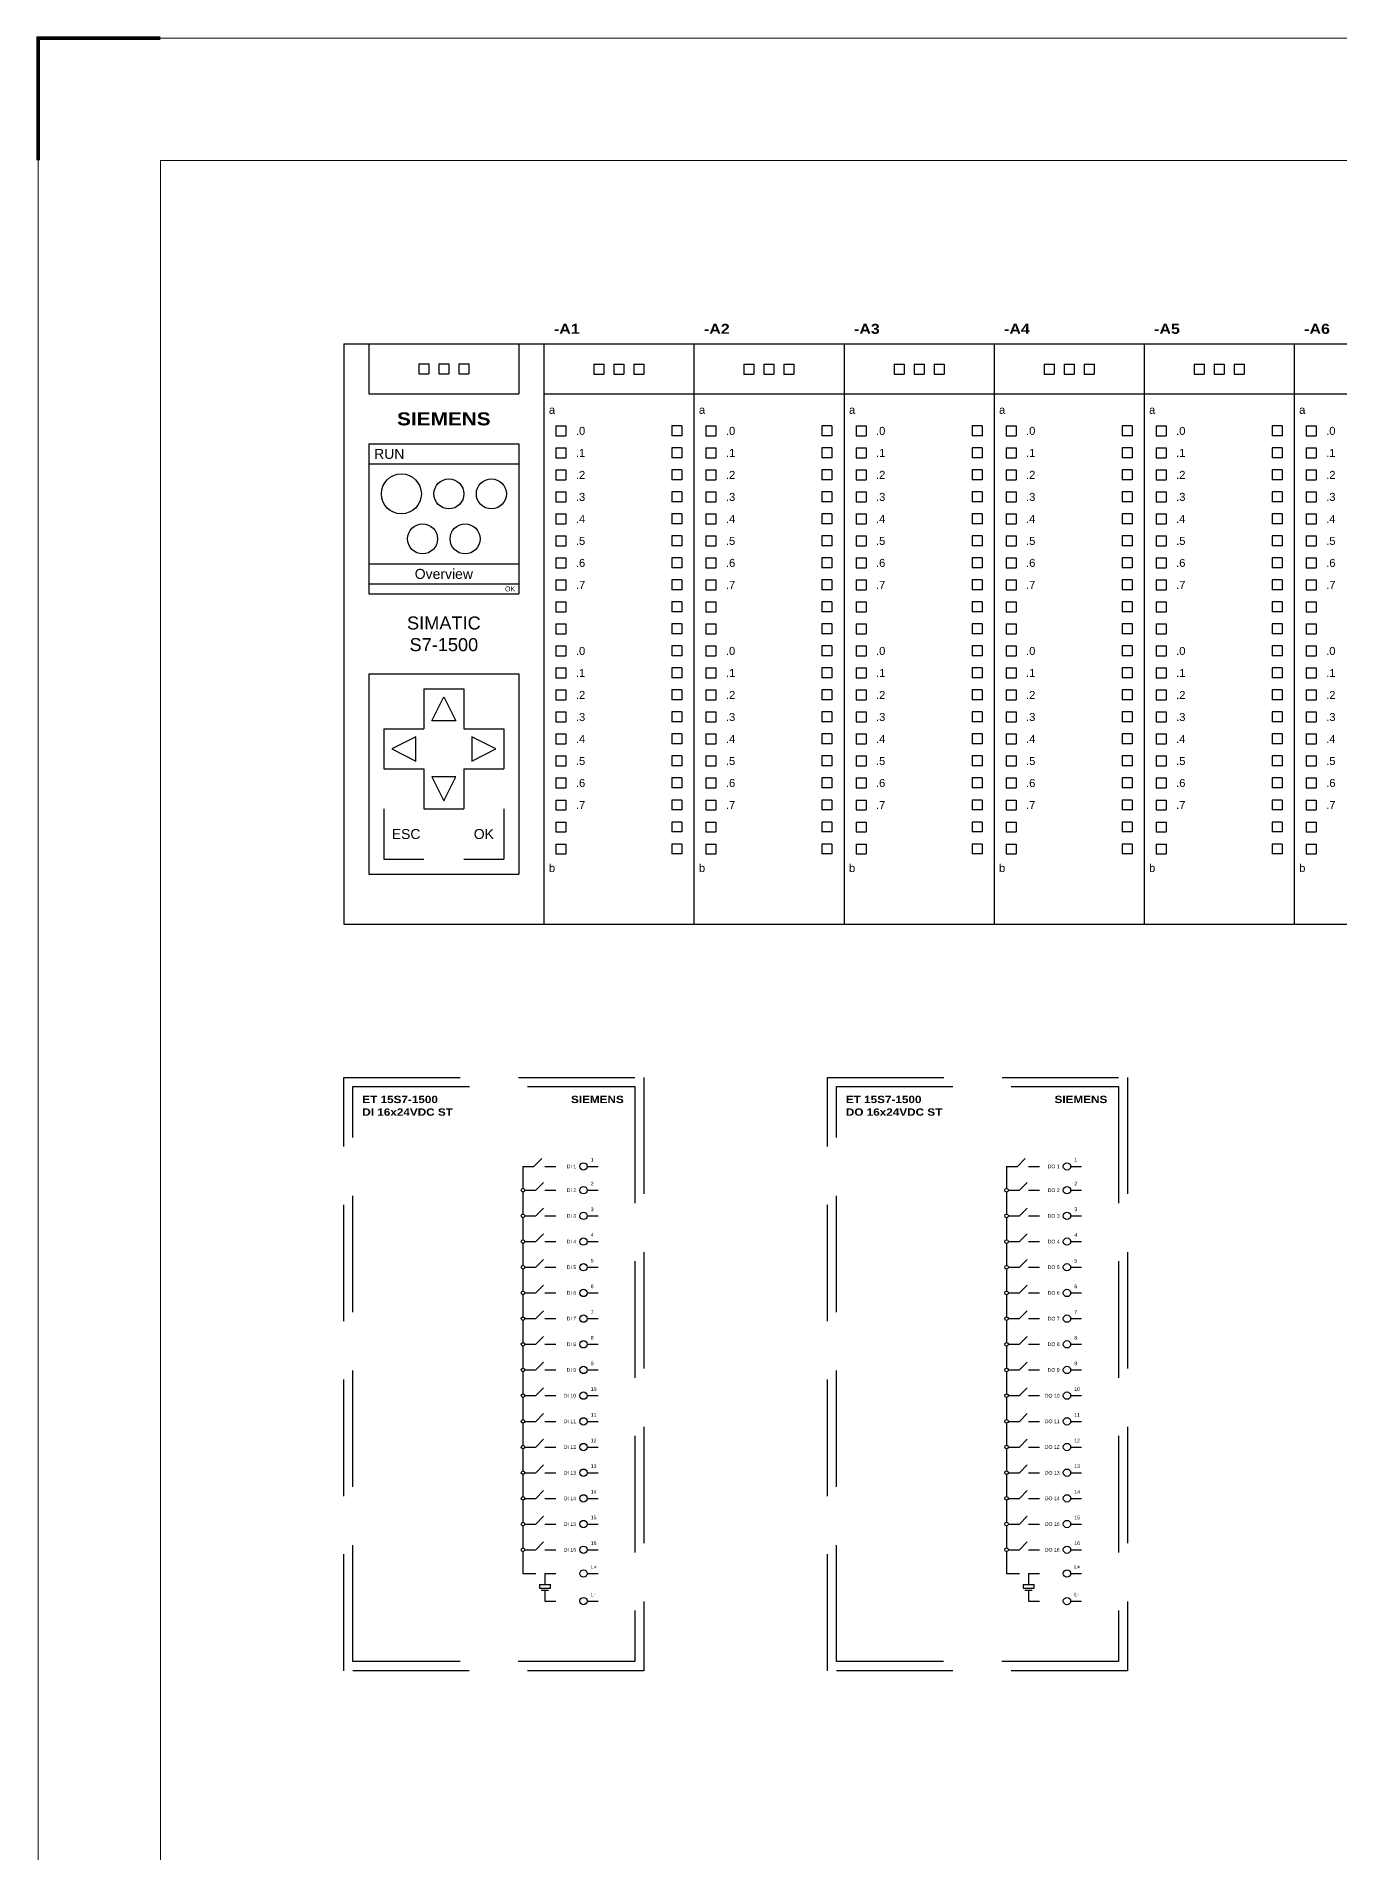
# Model space of a CAD drawing. Header units: centimetres. Extents: x 61 to 574780, y 25 to 618721.
# Drawn here: x 61 to 35593, y 49543 to 99061 of the extents above; entities that cross this region are included whole.
import ezdxf
from ezdxf.enums import TextEntityAlignment as Align

# ---------------------------------------------------------------- set-up
doc = ezdxf.new("R2010")
doc.units = ezdxf.units.CM
doc.header["$LTSCALE"] = 25.4
doc.linetypes.add('HIDDEN', pattern=[0.375, 0.25, -0.125])
for name, color, linetype in [('Etiket-Line-L', 7, 'Continuous'), ('EtIket-Line-S', 2, 'Continuous'), ('Etiket-Text-List1', 3, 'Continuous')]:
    doc.layers.add(name, color=color, linetype=linetype)
doc.styles.add('Bold', font='Arial Black.ttf', dxfattribs={"height": 25.4})
doc.styles.get("Standard").update_dxf_attribs({"font": 'Arial.ttf', "height": 25.4})

# ---------------------------------------------------------------- blocks, each defined once
blk = doc.blocks.new('x5 Out Line')
at = {"const_width": 0.3}
blk.add_lwpolyline([(9.65, 286.71), (0, 286.71), (0, 277.06)], dxfattribs=at)
at = {"lineweight": 15}
blk.add_lwpolyline([(395.8, 9.65), (395.8, 277.06), (9.65, 277.06), (9.65, 9.65)], close=True, dxfattribs=at)
at = {"layer": 'EtIket-Line-S', "lineweight": 9, "ltscale": 0.5}
blk.add_lwpolyline([(0, 0), (405.45, 0), (405.45, 286.71), (0, 286.71)], close=True, dxfattribs=at)

msp = doc.modelspace()

# ---------------------------------------------------------------- linework, layer by layer
at = {"ltscale": 500}
for p, q in [((8443, 90678), (8443, 74860)), ((8443, 90678), (13898, 90678)), ((9125, 90678), (9125, 89314)), ((13216, 90678), (13216, 89314)), ((13898, 90678), (13898, 74860)), ((13898, 90678), (17989, 90678)), ((17989, 90678), (17989, 74860)), ((17989, 90678), (22080, 90678)), ((22080, 90678), (22080, 74860)), ((22080, 90678), (26171, 90678)), ((26171, 90678), (26171, 74860)), ((26171, 90678), (30261, 90678)), ((30261, 90678), (30261, 74860)), ((30261, 90678), (34352, 90678)), ((34352, 90678), (34352, 74860)), ((34352, 90678), (38443, 90678)), ((10489, 90132), (10489, 89860)), ((10489, 90132), (10762, 90132)), ((10762, 90132), (10762, 89860)), ((11034, 90132), (11034, 89860)), ((11034, 90132), (11307, 90132)), ((11307, 90132), (11307, 89860)), ((11580, 90132), (11580, 89860)), ((11580, 90132), (11852, 90132)), ((11852, 90132), (11852, 89860)), ((16352, 90123), (16352, 89850)), ((16352, 90123), (16625, 90123)), ((16625, 90123), (16625, 89850)), ((20443, 90123), (20443, 89850)), ((20443, 90123), (20716, 90123)), ((20716, 90123), (20716, 89850)), ((24534, 90123), (24534, 89850)), ((24534, 90123), (24807, 90123)), ((24807, 90123), (24807, 89850)), ((28625, 90123), (28625, 89850)), ((28625, 90123), (28898, 90123)), ((28898, 90123), (28898, 89850)), ((32716, 90123), (32716, 89850)), ((32716, 90123), (32989, 90123)), ((32989, 90123), (32989, 89850)), ((10489, 89860), (10762, 89860)), ((11034, 89860), (11307, 89860)), ((11580, 89860), (11852, 89860)), ((16352, 89850), (16625, 89850)), ((20443, 89850), (20716, 89850)), ((24534, 89850), (24807, 89850)), ((28625, 89850), (28898, 89850)), ((32716, 89850), (32989, 89850)), ((9125, 89314), (13216, 89314)), ((13898, 89314), (17989, 89314)), ((17989, 89314), (22080, 89314)), ((22080, 89314), (26171, 89314)), ((26171, 89314), (30261, 89314)), ((30261, 89314), (34352, 89314)), ((34352, 89314), (38443, 89314)), ((17389, 88441), (17389, 88169)), ((17661, 88441), (17389, 88441)), ((17661, 88169), (17389, 88169)), ((17661, 88441), (17661, 88169)), ((21480, 88441), (21480, 88169)), ((21752, 88441), (21480, 88441)), ((21752, 88169), (21480, 88169)), ((21752, 88441), (21752, 88169)), ((25571, 88441), (25571, 88169)), ((25843, 88441), (25571, 88441)), ((25843, 88169), (25571, 88169)), ((25843, 88441), (25843, 88169)), ((29661, 88441), (29661, 88169)), ((29934, 88441), (29661, 88441)), ((29934, 88169), (29661, 88169)), ((29934, 88441), (29934, 88169)), ((33752, 88441), (33752, 88169)), ((34025, 88441), (33752, 88441)), ((34025, 88169), (33752, 88169)), ((34025, 88441), (34025, 88169)), ((9125, 87950), (13216, 87950)), ((9125, 87950), (9125, 83860)), ((13216, 87950), (13216, 83860)), ((17389, 87841), (17389, 87569)), ((17661, 87841), (17389, 87841)), ((17661, 87841), (17661, 87569)), ((21480, 87841), (21480, 87569)), ((21752, 87841), (21480, 87841)), ((21752, 87841), (21752, 87569)), ((25571, 87841), (25571, 87569)), ((25843, 87841), (25571, 87841)), ((25843, 87841), (25843, 87569)), ((29661, 87841), (29661, 87569)), ((29934, 87841), (29661, 87841)), ((29934, 87841), (29934, 87569)), ((33752, 87841), (33752, 87569)), ((34025, 87841), (33752, 87841)), ((34025, 87841), (34025, 87569)), ((9125, 87405), (13216, 87405)), ((17661, 87569), (17389, 87569)), ((17389, 87241), (17389, 86969)), ((17661, 87241), (17389, 87241)), ((17661, 87241), (17661, 86969)), ((21752, 87569), (21480, 87569)), ((21480, 87241), (21480, 86969)), ((21752, 87241), (21480, 87241)), ((21752, 87241), (21752, 86969)), ((25843, 87569), (25571, 87569)), ((25571, 87241), (25571, 86969)), ((25843, 87241), (25571, 87241)), ((25843, 87241), (25843, 86969)), ((29934, 87569), (29661, 87569)), ((29661, 87241), (29661, 86969)), ((29934, 87241), (29661, 87241)), ((29934, 87241), (29934, 86969)), ((34025, 87569), (33752, 87569)), ((33752, 87241), (33752, 86969)), ((34025, 87241), (33752, 87241)), ((34025, 87241), (34025, 86969)), ((17661, 86969), (17389, 86969)), ((21752, 86969), (21480, 86969)), ((25843, 86969), (25571, 86969)), ((29934, 86969), (29661, 86969)), ((34025, 86969), (33752, 86969)), ((17389, 86641), (17389, 86369)), ((17661, 86641), (17389, 86641)), ((17661, 86369), (17389, 86369)), ((17661, 86641), (17661, 86369)), ((21480, 86641), (21480, 86369)), ((21752, 86641), (21480, 86641)), ((21752, 86369), (21480, 86369)), ((21752, 86641), (21752, 86369)), ((25571, 86641), (25571, 86369)), ((25843, 86641), (25571, 86641)), ((25843, 86369), (25571, 86369)), ((25843, 86641), (25843, 86369)), ((29661, 86641), (29661, 86369)), ((29934, 86641), (29661, 86641)), ((29934, 86369), (29661, 86369)), ((29934, 86641), (29934, 86369)), ((33752, 86641), (33752, 86369)), ((34025, 86641), (33752, 86641)), ((34025, 86369), (33752, 86369)), ((34025, 86641), (34025, 86369)), ((17389, 86041), (17389, 85769)), ((17661, 86041), (17389, 86041)), ((17661, 85769), (17389, 85769)), ((17661, 86041), (17661, 85769)), ((21480, 86041), (21480, 85769)), ((21752, 86041), (21480, 86041)), ((21752, 85769), (21480, 85769)), ((21752, 86041), (21752, 85769)), ((25571, 86041), (25571, 85769)), ((25843, 86041), (25571, 86041)), ((25843, 85769), (25571, 85769)), ((25843, 86041), (25843, 85769)), ((29661, 86041), (29661, 85769)), ((29934, 86041), (29661, 86041)), ((29934, 85769), (29661, 85769)), ((29934, 86041), (29934, 85769)), ((33752, 86041), (33752, 85769)), ((34025, 86041), (33752, 86041)), ((34025, 85769), (33752, 85769)), ((34025, 86041), (34025, 85769)), ((17389, 85441), (17389, 85169)), ((17661, 85441), (17389, 85441)), ((17661, 85441), (17661, 85169)), ((21480, 85441), (21480, 85169)), ((21752, 85441), (21480, 85441)), ((21752, 85441), (21752, 85169)), ((25571, 85441), (25571, 85169)), ((25843, 85441), (25571, 85441)), ((25843, 85441), (25843, 85169)), ((29661, 85441), (29661, 85169)), ((29934, 85441), (29661, 85441)), ((29934, 85441), (29934, 85169)), ((33752, 85441), (33752, 85169)), ((34025, 85441), (33752, 85441)), ((34025, 85441), (34025, 85169)), ((9125, 84678), (13216, 84678)), ((17661, 85169), (17389, 85169)), ((17389, 84841), (17389, 84569)), ((17661, 84841), (17389, 84841)), ((17661, 84841), (17661, 84569)), ((21752, 85169), (21480, 85169)), ((21480, 84841), (21480, 84569)), ((21752, 84841), (21480, 84841)), ((21752, 84841), (21752, 84569)), ((25843, 85169), (25571, 85169)), ((25571, 84841), (25571, 84569)), ((25843, 84841), (25571, 84841)), ((25843, 84841), (25843, 84569)), ((29934, 85169), (29661, 85169)), ((29661, 84841), (29661, 84569)), ((29934, 84841), (29661, 84841)), ((29934, 84841), (29934, 84569)), ((34025, 85169), (33752, 85169)), ((33752, 84841), (33752, 84569)), ((34025, 84841), (33752, 84841)), ((34025, 84841), (34025, 84569)), ((17661, 84569), (17389, 84569)), ((17389, 84241), (17389, 83969)), ((17661, 84241), (17389, 84241)), ((17661, 84241), (17661, 83969)), ((21752, 84569), (21480, 84569)), ((21480, 84241), (21480, 83969)), ((21752, 84241), (21480, 84241)), ((21752, 84241), (21752, 83969)), ((25843, 84569), (25571, 84569)), ((25571, 84241), (25571, 83969)), ((25843, 84241), (25571, 84241)), ((25843, 84241), (25843, 83969)), ((29934, 84569), (29661, 84569)), ((29661, 84241), (29661, 83969)), ((29934, 84241), (29661, 84241)), ((29934, 84241), (29934, 83969)), ((34025, 84569), (33752, 84569)), ((33752, 84241), (33752, 83969)), ((34025, 84241), (33752, 84241)), ((34025, 84241), (34025, 83969)), ((9125, 84132), (13216, 84132)), ((9125, 83860), (13216, 83860)), ((17661, 83969), (17389, 83969)), ((21752, 83969), (21480, 83969)), ((25843, 83969), (25571, 83969)), ((29934, 83969), (29661, 83969)), ((34025, 83969), (33752, 83969)), ((14225, 83641), (14225, 83369)), ((14225, 83641), (14498, 83641)), ((14225, 83369), (14498, 83369)), ((14498, 83641), (14498, 83369)), ((17389, 83641), (17389, 83369)), ((17661, 83641), (17389, 83641)), ((17661, 83369), (17389, 83369)), ((17661, 83641), (17661, 83369)), ((18316, 83641), (18316, 83369)), ((18316, 83641), (18589, 83641)), ((18316, 83369), (18589, 83369)), ((18589, 83641), (18589, 83369)), ((21480, 83641), (21480, 83369)), ((21752, 83641), (21480, 83641)), ((21752, 83369), (21480, 83369)), ((21752, 83641), (21752, 83369)), ((22407, 83641), (22407, 83369)), ((22407, 83641), (22680, 83641)), ((22407, 83369), (22680, 83369)), ((22680, 83641), (22680, 83369)), ((25571, 83641), (25571, 83369)), ((25843, 83641), (25571, 83641)), ((25843, 83369), (25571, 83369)), ((25843, 83641), (25843, 83369)), ((26498, 83641), (26498, 83369)), ((26498, 83641), (26771, 83641)), ((26498, 83369), (26771, 83369)), ((26771, 83641), (26771, 83369)), ((29661, 83641), (29661, 83369)), ((29934, 83641), (29661, 83641)), ((29934, 83369), (29661, 83369)), ((29934, 83641), (29934, 83369)), ((30589, 83641), (30589, 83369)), ((30589, 83641), (30861, 83641)), ((30589, 83369), (30861, 83369)), ((30861, 83641), (30861, 83369)), ((33752, 83641), (33752, 83369)), ((34025, 83641), (33752, 83641)), ((34025, 83369), (33752, 83369)), ((34025, 83641), (34025, 83369)), ((34680, 83641), (34680, 83369)), ((34680, 83641), (34952, 83641)), ((34680, 83369), (34952, 83369)), ((34952, 83641), (34952, 83369)), ((14225, 83041), (14225, 82769)), ((14225, 83041), (14498, 83041)), ((14225, 82769), (14498, 82769)), ((14498, 83041), (14498, 82769)), ((17389, 83041), (17389, 82769)), ((17661, 83041), (17389, 83041)), ((17661, 82769), (17389, 82769)), ((17661, 83041), (17661, 82769)), ((18316, 83041), (18316, 82769)), ((18316, 83041), (18589, 83041)), ((18316, 82769), (18589, 82769)), ((18589, 83041), (18589, 82769)), ((21480, 83041), (21480, 82769)), ((21752, 83041), (21480, 83041)), ((21752, 82769), (21480, 82769)), ((21752, 83041), (21752, 82769)), ((22407, 83041), (22407, 82769)), ((22407, 83041), (22680, 83041)), ((22407, 82769), (22680, 82769)), ((22680, 83041), (22680, 82769)), ((25571, 83041), (25571, 82769)), ((25843, 83041), (25571, 83041)), ((25843, 82769), (25571, 82769)), ((25843, 83041), (25843, 82769)), ((26498, 83041), (26498, 82769)), ((26498, 83041), (26771, 83041)), ((26498, 82769), (26771, 82769)), ((26771, 83041), (26771, 82769)), ((29661, 83041), (29661, 82769)), ((29934, 83041), (29661, 83041)), ((29934, 82769), (29661, 82769)), ((29934, 83041), (29934, 82769)), ((30589, 83041), (30589, 82769)), ((30589, 83041), (30861, 83041)), ((30589, 82769), (30861, 82769)), ((30861, 83041), (30861, 82769)), ((33752, 83041), (33752, 82769)), ((34025, 83041), (33752, 83041)), ((34025, 82769), (33752, 82769)), ((34025, 83041), (34025, 82769)), ((34680, 83041), (34680, 82769)), ((34680, 83041), (34952, 83041)), ((34680, 82769), (34952, 82769)), ((34952, 83041), (34952, 82769)), ((17389, 82441), (17389, 82169)), ((17661, 82441), (17389, 82441)), ((17661, 82441), (17661, 82169)), ((21480, 82441), (21480, 82169)), ((21752, 82441), (21480, 82441)), ((21752, 82441), (21752, 82169)), ((25571, 82441), (25571, 82169)), ((25843, 82441), (25571, 82441)), ((25843, 82441), (25843, 82169)), ((29661, 82441), (29661, 82169)), ((29934, 82441), (29661, 82441)), ((29934, 82441), (29934, 82169)), ((33752, 82441), (33752, 82169)), ((34025, 82441), (33752, 82441)), ((34025, 82441), (34025, 82169)), ((17661, 82169), (17389, 82169)), ((17389, 81841), (17389, 81569)), ((17661, 81841), (17389, 81841)), ((17661, 81841), (17661, 81569)), ((21752, 82169), (21480, 82169)), ((21480, 81841), (21480, 81569)), ((21752, 81841), (21480, 81841)), ((21752, 81841), (21752, 81569)), ((25843, 82169), (25571, 82169)), ((25571, 81841), (25571, 81569)), ((25843, 81841), (25571, 81841)), ((25843, 81841), (25843, 81569)), ((29934, 82169), (29661, 82169)), ((29661, 81841), (29661, 81569)), ((29934, 81841), (29661, 81841)), ((29934, 81841), (29934, 81569)), ((34025, 82169), (33752, 82169)), ((33752, 81841), (33752, 81569)), ((34025, 81841), (33752, 81841)), ((34025, 81841), (34025, 81569)), ((9125, 81678), (13216, 81678)), ((9125, 81678), (9125, 76223)), ((10625, 81269), (11716, 81269)), ((10625, 81269), (10625, 80178)), ((11716, 81269), (11716, 80178)), ((13216, 81678), (13216, 76223)), ((17661, 81569), (17389, 81569)), ((17389, 81241), (17389, 80969)), ((17661, 81241), (17389, 81241)), ((17661, 81241), (17661, 80969)), ((21752, 81569), (21480, 81569)), ((21480, 81241), (21480, 80969)), ((21752, 81241), (21480, 81241)), ((21752, 81241), (21752, 80969)), ((25843, 81569), (25571, 81569)), ((25571, 81241), (25571, 80969)), ((25843, 81241), (25571, 81241)), ((25843, 81241), (25843, 80969)), ((29934, 81569), (29661, 81569)), ((29661, 81241), (29661, 80969)), ((29934, 81241), (29661, 81241)), ((29934, 81241), (29934, 80969)), ((34025, 81569), (33752, 81569)), ((33752, 81241), (33752, 80969)), ((34025, 81241), (33752, 81241)), ((34025, 81241), (34025, 80969)), ((10843, 80395), (11171, 81051)), ((11171, 81051), (11499, 80395)), ((17661, 80969), (17389, 80969)), ((21752, 80969), (21480, 80969)), ((25843, 80969), (25571, 80969)), ((29934, 80969), (29661, 80969)), ((34025, 80969), (33752, 80969)), ((11499, 80395), (10843, 80395)), ((17389, 80641), (17389, 80369)), ((17661, 80641), (17389, 80641)), ((17661, 80369), (17389, 80369)), ((17661, 80641), (17661, 80369)), ((21480, 80641), (21480, 80369)), ((21752, 80641), (21480, 80641)), ((21752, 80369), (21480, 80369)), ((21752, 80641), (21752, 80369)), ((25571, 80641), (25571, 80369)), ((25843, 80641), (25571, 80641)), ((25843, 80369), (25571, 80369)), ((25843, 80641), (25843, 80369)), ((29661, 80641), (29661, 80369)), ((29934, 80641), (29661, 80641)), ((29934, 80369), (29661, 80369)), ((29934, 80641), (29934, 80369)), ((33752, 80641), (33752, 80369)), ((34025, 80641), (33752, 80641)), ((34025, 80369), (33752, 80369)), ((34025, 80641), (34025, 80369)), ((9534, 80178), (9534, 79087)), ((9534, 80178), (10625, 80178)), ((10408, 79960), (9752, 79632)), ((10408, 79304), (10408, 79960)), ((11716, 80178), (12807, 80178)), ((12589, 79632), (11934, 79960)), ((11934, 79960), (11934, 79304)), ((12807, 80178), (12807, 79087)), ((17389, 80041), (17389, 79769)), ((17661, 80041), (17389, 80041)), ((17661, 79769), (17389, 79769)), ((17661, 80041), (17661, 79769)), ((21480, 80041), (21480, 79769)), ((21752, 80041), (21480, 80041)), ((21752, 79769), (21480, 79769)), ((21752, 80041), (21752, 79769)), ((25571, 80041), (25571, 79769)), ((25843, 80041), (25571, 80041)), ((25843, 79769), (25571, 79769)), ((25843, 80041), (25843, 79769)), ((29661, 80041), (29661, 79769)), ((29934, 80041), (29661, 80041)), ((29934, 79769), (29661, 79769)), ((29934, 80041), (29934, 79769)), ((33752, 80041), (33752, 79769)), ((34025, 80041), (33752, 80041)), ((34025, 79769), (33752, 79769)), ((34025, 80041), (34025, 79769)), ((9752, 79632), (10408, 79304)), ((11934, 79304), (12589, 79632)), ((17389, 79441), (17389, 79169)), ((17661, 79441), (17389, 79441)), ((17661, 79441), (17661, 79169)), ((21480, 79441), (21480, 79169)), ((21752, 79441), (21480, 79441)), ((21752, 79441), (21752, 79169)), ((25571, 79441), (25571, 79169)), ((25843, 79441), (25571, 79441)), ((25843, 79441), (25843, 79169)), ((29661, 79441), (29661, 79169)), ((29934, 79441), (29661, 79441)), ((29934, 79441), (29934, 79169)), ((33752, 79441), (33752, 79169)), ((34025, 79441), (33752, 79441)), ((34025, 79441), (34025, 79169)), ((9534, 79087), (10625, 79087)), ((10625, 79087), (10625, 77996)), ((10843, 78869), (11171, 78214)), ((11499, 78869), (10843, 78869)), ((11171, 78214), (11499, 78869)), ((11716, 79087), (12807, 79087)), ((11716, 79087), (11716, 77996)), ((17661, 79169), (17389, 79169)), ((17389, 78841), (17389, 78569)), ((17661, 78841), (17389, 78841)), ((17661, 78841), (17661, 78569)), ((21752, 79169), (21480, 79169)), ((21480, 78841), (21480, 78569)), ((21752, 78841), (21480, 78841)), ((21752, 78841), (21752, 78569)), ((25843, 79169), (25571, 79169)), ((25571, 78841), (25571, 78569)), ((25843, 78841), (25571, 78841)), ((25843, 78841), (25843, 78569)), ((29934, 79169), (29661, 79169)), ((29661, 78841), (29661, 78569)), ((29934, 78841), (29661, 78841)), ((29934, 78841), (29934, 78569)), ((34025, 79169), (33752, 79169)), ((33752, 78841), (33752, 78569)), ((34025, 78841), (33752, 78841)), ((34025, 78841), (34025, 78569)), ((17661, 78569), (17389, 78569)), ((17389, 78241), (17389, 77969)), ((17661, 78241), (17389, 78241)), ((17661, 78241), (17661, 77969)), ((21752, 78569), (21480, 78569)), ((21480, 78241), (21480, 77969)), ((21752, 78241), (21480, 78241)), ((21752, 78241), (21752, 77969)), ((25843, 78569), (25571, 78569)), ((25571, 78241), (25571, 77969)), ((25843, 78241), (25571, 78241)), ((25843, 78241), (25843, 77969)), ((29934, 78569), (29661, 78569)), ((29661, 78241), (29661, 77969)), ((29934, 78241), (29661, 78241)), ((29934, 78241), (29934, 77969)), ((34025, 78569), (33752, 78569)), ((33752, 78241), (33752, 77969)), ((34025, 78241), (33752, 78241)), ((34025, 78241), (34025, 77969)), ((9534, 77996), (9534, 76632)), ((10625, 77996), (11716, 77996)), ((17661, 77969), (17389, 77969)), ((21752, 77969), (21480, 77969)), ((25843, 77969), (25571, 77969)), ((29934, 77969), (29661, 77969)), ((34025, 77969), (33752, 77969)), ((10080, 77314), (10080, 77314)), ((10080, 77314), (10080, 77314)), ((14225, 77641), (14225, 77369)), ((14225, 77641), (14498, 77641)), ((14225, 77369), (14498, 77369)), ((14498, 77641), (14498, 77369)), ((17389, 77641), (17389, 77369)), ((17661, 77641), (17389, 77641)), ((17661, 77369), (17389, 77369)), ((17661, 77641), (17661, 77369)), ((18316, 77641), (18316, 77369)), ((18316, 77641), (18589, 77641)), ((18316, 77369), (18589, 77369)), ((18589, 77641), (18589, 77369)), ((21480, 77641), (21480, 77369)), ((21752, 77641), (21480, 77641)), ((21752, 77369), (21480, 77369)), ((21752, 77641), (21752, 77369)), ((22407, 77641), (22407, 77369)), ((22407, 77641), (22680, 77641)), ((22407, 77369), (22680, 77369)), ((22680, 77641), (22680, 77369)), ((25571, 77641), (25571, 77369)), ((25843, 77641), (25571, 77641)), ((25843, 77369), (25571, 77369)), ((25843, 77641), (25843, 77369)), ((26498, 77641), (26498, 77369)), ((26498, 77641), (26771, 77641)), ((26498, 77369), (26771, 77369)), ((26771, 77641), (26771, 77369)), ((29661, 77641), (29661, 77369)), ((29934, 77641), (29661, 77641)), ((29934, 77369), (29661, 77369)), ((29934, 77641), (29934, 77369)), ((30589, 77641), (30589, 77369)), ((30589, 77641), (30861, 77641)), ((30589, 77369), (30861, 77369)), ((30861, 77641), (30861, 77369)), ((33752, 77641), (33752, 77369)), ((34025, 77641), (33752, 77641)), ((34025, 77369), (33752, 77369)), ((34025, 77641), (34025, 77369)), ((34680, 77641), (34680, 77369)), ((34680, 77641), (34952, 77641)), ((34680, 77369), (34952, 77369)), ((34952, 77641), (34952, 77369)), ((14225, 77041), (14225, 76769)), ((14225, 77041), (14498, 77041)), ((14225, 76769), (14498, 76769)), ((14498, 77041), (14498, 76769)), ((17389, 77041), (17389, 76769)), ((17661, 77041), (17389, 77041)), ((17661, 76769), (17389, 76769)), ((17661, 77041), (17661, 76769)), ((18316, 77041), (18316, 76769)), ((18316, 77041), (18589, 77041)), ((18316, 76769), (18589, 76769)), ((18589, 77041), (18589, 76769)), ((21480, 77041), (21480, 76769)), ((21752, 77041), (21480, 77041)), ((21752, 76769), (21480, 76769)), ((21752, 77041), (21752, 76769)), ((22407, 77041), (22407, 76769)), ((22407, 77041), (22680, 77041)), ((22407, 76769), (22680, 76769)), ((22680, 77041), (22680, 76769)), ((25571, 77041), (25571, 76769)), ((25843, 77041), (25571, 77041)), ((25843, 76769), (25571, 76769)), ((25843, 77041), (25843, 76769)), ((26498, 77041), (26498, 76769)), ((26498, 77041), (26771, 77041)), ((26498, 76769), (26771, 76769)), ((26771, 77041), (26771, 76769)), ((29661, 77041), (29661, 76769)), ((29934, 77041), (29661, 77041)), ((29934, 76769), (29661, 76769)), ((29934, 77041), (29934, 76769)), ((30589, 77041), (30589, 76769)), ((30589, 77041), (30861, 77041)), ((30589, 76769), (30861, 76769)), ((30861, 77041), (30861, 76769)), ((33752, 77041), (33752, 76769)), ((34025, 77041), (33752, 77041)), ((34025, 76769), (33752, 76769)), ((34025, 77041), (34025, 76769)), ((34680, 77041), (34680, 76769)), ((34680, 77041), (34952, 77041)), ((34680, 76769), (34952, 76769)), ((34952, 77041), (34952, 76769)), ((9534, 76632), (10625, 76632)), ((9125, 76223), (13216, 76223)), ((8443, 74860), (13898, 74860)), ((13898, 74860), (17989, 74860)), ((17989, 74860), (22080, 74860)), ((22080, 74860), (26171, 74860)), ((26171, 74860), (30261, 74860)), ((30261, 74860), (34352, 74860)), ((34352, 74860), (38443, 74860)), ((13628, 68252), (13840, 68464)), ((26810, 68252), (27022, 68464)), ((13328, 68252), (13628, 68252)), ((13328, 68252), (13328, 67652)), ((13928, 68252), (14228, 68252)), ((26510, 68252), (26810, 68252)), ((26510, 68252), (26510, 67652)), ((27110, 68252), (27410, 68252)), ((13328, 67552), (13328, 66952)), ((13378, 67602), (13678, 67602)), ((13678, 67602), (13890, 67814)), ((13928, 67602), (14228, 67602)), ((26510, 67552), (26510, 66952)), ((26560, 67602), (26860, 67602)), ((26860, 67602), (27072, 67814)), ((27110, 67602), (27410, 67602)), ((13328, 66852), (13328, 66252)), ((13378, 66902), (13678, 66902)), ((13678, 66902), (13890, 67114)), ((13928, 66902), (14228, 66902)), ((26510, 66852), (26510, 66252)), ((26560, 66902), (26860, 66902)), ((26860, 66902), (27072, 67114)), ((27110, 66902), (27410, 66902)), ((13678, 66202), (13890, 66414)), ((26860, 66202), (27072, 66414)), ((13328, 66152), (13328, 65552)), ((13378, 66202), (13678, 66202)), ((13928, 66202), (14228, 66202)), ((26510, 66152), (26510, 65552)), ((26560, 66202), (26860, 66202)), ((27110, 66202), (27410, 66202)), ((13328, 65452), (13328, 64852)), ((13378, 65502), (13678, 65502)), ((13678, 65502), (13890, 65714)), ((13928, 65502), (14228, 65502)), ((26510, 65452), (26510, 64852)), ((26560, 65502), (26860, 65502)), ((26860, 65502), (27072, 65714)), ((27110, 65502), (27410, 65502)), ((13678, 64802), (13890, 65014)), ((26860, 64802), (27072, 65014)), ((13328, 64752), (13328, 64152)), ((13378, 64802), (13678, 64802)), ((13928, 64802), (14228, 64802)), ((26510, 64752), (26510, 64152)), ((26560, 64802), (26860, 64802)), ((27110, 64802), (27410, 64802)), ((13328, 64052), (13328, 63452)), ((13378, 64102), (13678, 64102)), ((13678, 64102), (13890, 64314)), ((13928, 64102), (14228, 64102)), ((26510, 64052), (26510, 63452)), ((26560, 64102), (26860, 64102)), ((26860, 64102), (27072, 64314)), ((27110, 64102), (27410, 64102)), ((13378, 63402), (13678, 63402)), ((13678, 63402), (13890, 63614)), ((13928, 63402), (14228, 63402)), ((26560, 63402), (26860, 63402)), ((26860, 63402), (27072, 63614)), ((27110, 63402), (27410, 63402)), ((13328, 63352), (13328, 62752)), ((13678, 62702), (13890, 62914)), ((26510, 63352), (26510, 62752)), ((26860, 62702), (27072, 62914)), ((13328, 62652), (13328, 62052)), ((13378, 62702), (13678, 62702)), ((13928, 62702), (14228, 62702)), ((26510, 62652), (26510, 62052)), ((26560, 62702), (26860, 62702)), ((27110, 62702), (27410, 62702)), ((13328, 61952), (13328, 61352)), ((13378, 62002), (13678, 62002)), ((13678, 62002), (13890, 62214)), ((13928, 62002), (14228, 62002)), ((26510, 61952), (26510, 61352)), ((26560, 62002), (26860, 62002)), ((26860, 62002), (27072, 62214)), ((27110, 62002), (27410, 62002)), ((13678, 61302), (13890, 61514)), ((26860, 61302), (27072, 61514)), ((13328, 61252), (13328, 60652)), ((13378, 61302), (13678, 61302)), ((13928, 61302), (14228, 61302)), ((26510, 61252), (26510, 60652)), ((26560, 61302), (26860, 61302)), ((27110, 61302), (27410, 61302)), ((13328, 60552), (13328, 59952)), ((13378, 60602), (13678, 60602)), ((13678, 60602), (13890, 60814)), ((13928, 60602), (14228, 60602)), ((26510, 60552), (26510, 59952)), ((26560, 60602), (26860, 60602)), ((26860, 60602), (27072, 60814)), ((27110, 60602), (27410, 60602)), ((13678, 59902), (13890, 60114)), ((26860, 59902), (27072, 60114)), ((13328, 59852), (13328, 59252)), ((13378, 59902), (13678, 59902)), ((13928, 59902), (14228, 59902)), ((26510, 59852), (26510, 59252)), ((26560, 59902), (26860, 59902)), ((27110, 59902), (27410, 59902)), ((13328, 59152), (13328, 58552)), ((13378, 59202), (13678, 59202)), ((13678, 59202), (13890, 59414)), ((13928, 59202), (14228, 59202)), ((26510, 59152), (26510, 58552)), ((26560, 59202), (26860, 59202)), ((26860, 59202), (27072, 59414)), ((27110, 59202), (27410, 59202)), ((13328, 58452), (13328, 57852)), ((13378, 58502), (13678, 58502)), ((13678, 58502), (13890, 58714)), ((13928, 58502), (14228, 58502)), ((26510, 58452), (26510, 57852)), ((26560, 58502), (26860, 58502)), ((26860, 58502), (27072, 58714)), ((27110, 58502), (27410, 58502)), ((13678, 57802), (13890, 58014)), ((26860, 57802), (27072, 58014)), ((13328, 57752), (13328, 57152)), ((13378, 57802), (13678, 57802)), ((13928, 57802), (14228, 57802)), ((26510, 57752), (26510, 57152)), ((26560, 57802), (26860, 57802)), ((27110, 57802), (27410, 57802)), ((13328, 57152), (13678, 57152)), ((13928, 57152), (14228, 57152)), ((13928, 57152), (13928, 56852)), ((26510, 57152), (26860, 57152)), ((27110, 57152), (27410, 57152)), ((27110, 57152), (27110, 56852)), ((13778, 56852), (14078, 56852)), ((13778, 56852), (13778, 56752)), ((13778, 56752), (14078, 56752)), ((13828, 56702), (14028, 56702)), ((13928, 56702), (13928, 56402)), ((14078, 56752), (14078, 56852)), ((26960, 56852), (27260, 56852)), ((26960, 56852), (26960, 56752)), ((26960, 56752), (27260, 56752)), ((27010, 56702), (27210, 56702)), ((27110, 56702), (27110, 56402)), ((27260, 56752), (27260, 56852)), ((13928, 56402), (14228, 56402)), ((27110, 56402), (27410, 56402))]:
    msp.add_line(p, q, dxfattribs=at)
at = {"color": 3, "ltscale": 500}
for p, q in [((15262, 90123), (15262, 89850)), ((15262, 90123), (15534, 90123)), ((15534, 90123), (15534, 89850)), ((19352, 90123), (19352, 89850)), ((19352, 90123), (19625, 90123)), ((19625, 90123), (19625, 89850)), ((23443, 90123), (23443, 89850)), ((23443, 90123), (23716, 90123)), ((23716, 90123), (23716, 89850)), ((27534, 90123), (27534, 89850)), ((27534, 90123), (27807, 90123)), ((27807, 90123), (27807, 89850)), ((31625, 90123), (31625, 89850)), ((31625, 90123), (31898, 90123)), ((31898, 90123), (31898, 89850)), ((15262, 89850), (15534, 89850)), ((19352, 89850), (19625, 89850)), ((23443, 89850), (23716, 89850)), ((27534, 89850), (27807, 89850)), ((31625, 89850), (31898, 89850)), ((14225, 88441), (14225, 88169)), ((14225, 88441), (14498, 88441)), ((14225, 88169), (14498, 88169)), ((14498, 88441), (14498, 88169)), ((18316, 88441), (18316, 88169)), ((18316, 88441), (18589, 88441)), ((18316, 88169), (18589, 88169)), ((18589, 88441), (18589, 88169)), ((22407, 88441), (22407, 88169)), ((22407, 88441), (22680, 88441)), ((22407, 88169), (22680, 88169)), ((22680, 88441), (22680, 88169)), ((26498, 88441), (26498, 88169)), ((26498, 88441), (26771, 88441)), ((26498, 88169), (26771, 88169)), ((26771, 88441), (26771, 88169)), ((30589, 88441), (30589, 88169)), ((30589, 88441), (30861, 88441)), ((30589, 88169), (30861, 88169)), ((30861, 88441), (30861, 88169)), ((34680, 88441), (34680, 88169)), ((34680, 88441), (34952, 88441)), ((34680, 88169), (34952, 88169)), ((34952, 88441), (34952, 88169)), ((14225, 87841), (14225, 87569)), ((14225, 87841), (14498, 87841)), ((14498, 87841), (14498, 87569)), ((18316, 87841), (18316, 87569)), ((18316, 87841), (18589, 87841)), ((18589, 87841), (18589, 87569)), ((22407, 87841), (22407, 87569)), ((22407, 87841), (22680, 87841)), ((22680, 87841), (22680, 87569)), ((26498, 87841), (26498, 87569)), ((26498, 87841), (26771, 87841)), ((26771, 87841), (26771, 87569)), ((30589, 87841), (30589, 87569)), ((30589, 87841), (30861, 87841)), ((30861, 87841), (30861, 87569)), ((34680, 87841), (34680, 87569)), ((34680, 87841), (34952, 87841)), ((34952, 87841), (34952, 87569)), ((14225, 87569), (14498, 87569)), ((14225, 87241), (14225, 86969)), ((14225, 87241), (14498, 87241)), ((14498, 87241), (14498, 86969)), ((18316, 87569), (18589, 87569)), ((18316, 87241), (18316, 86969)), ((18316, 87241), (18589, 87241)), ((18589, 87241), (18589, 86969)), ((22407, 87569), (22680, 87569)), ((22407, 87241), (22407, 86969)), ((22407, 87241), (22680, 87241)), ((22680, 87241), (22680, 86969)), ((26498, 87569), (26771, 87569)), ((26498, 87241), (26498, 86969)), ((26498, 87241), (26771, 87241)), ((26771, 87241), (26771, 86969)), ((30589, 87569), (30861, 87569)), ((30589, 87241), (30589, 86969)), ((30589, 87241), (30861, 87241)), ((30861, 87241), (30861, 86969)), ((34680, 87569), (34952, 87569)), ((34680, 87241), (34680, 86969)), ((34680, 87241), (34952, 87241)), ((34952, 87241), (34952, 86969)), ((14225, 86969), (14498, 86969)), ((18316, 86969), (18589, 86969)), ((22407, 86969), (22680, 86969)), ((26498, 86969), (26771, 86969)), ((30589, 86969), (30861, 86969)), ((34680, 86969), (34952, 86969)), ((14225, 86641), (14225, 86369)), ((14225, 86641), (14498, 86641)), ((14225, 86369), (14498, 86369)), ((14498, 86641), (14498, 86369)), ((18316, 86641), (18316, 86369)), ((18316, 86641), (18589, 86641)), ((18316, 86369), (18589, 86369)), ((18589, 86641), (18589, 86369)), ((22407, 86641), (22407, 86369)), ((22407, 86641), (22680, 86641)), ((22407, 86369), (22680, 86369)), ((22680, 86641), (22680, 86369)), ((26498, 86641), (26498, 86369)), ((26498, 86641), (26771, 86641)), ((26498, 86369), (26771, 86369)), ((26771, 86641), (26771, 86369)), ((30589, 86641), (30589, 86369)), ((30589, 86641), (30861, 86641)), ((30589, 86369), (30861, 86369)), ((30861, 86641), (30861, 86369)), ((34680, 86641), (34680, 86369)), ((34680, 86641), (34952, 86641)), ((34680, 86369), (34952, 86369)), ((34952, 86641), (34952, 86369)), ((14225, 86041), (14225, 85769)), ((14225, 86041), (14498, 86041)), ((14225, 85769), (14498, 85769)), ((14498, 86041), (14498, 85769)), ((18316, 86041), (18316, 85769)), ((18316, 86041), (18589, 86041)), ((18316, 85769), (18589, 85769)), ((18589, 86041), (18589, 85769)), ((22407, 86041), (22407, 85769)), ((22407, 86041), (22680, 86041)), ((22407, 85769), (22680, 85769)), ((22680, 86041), (22680, 85769)), ((26498, 86041), (26498, 85769)), ((26498, 86041), (26771, 86041)), ((26498, 85769), (26771, 85769)), ((26771, 86041), (26771, 85769)), ((30589, 86041), (30589, 85769)), ((30589, 86041), (30861, 86041)), ((30589, 85769), (30861, 85769)), ((30861, 86041), (30861, 85769)), ((34680, 86041), (34680, 85769)), ((34680, 86041), (34952, 86041)), ((34680, 85769), (34952, 85769)), ((34952, 86041), (34952, 85769)), ((14225, 85441), (14225, 85169)), ((14225, 85441), (14498, 85441)), ((14498, 85441), (14498, 85169)), ((18316, 85441), (18316, 85169)), ((18316, 85441), (18589, 85441)), ((18589, 85441), (18589, 85169)), ((22407, 85441), (22407, 85169)), ((22407, 85441), (22680, 85441)), ((22680, 85441), (22680, 85169)), ((26498, 85441), (26498, 85169)), ((26498, 85441), (26771, 85441)), ((26771, 85441), (26771, 85169)), ((30589, 85441), (30589, 85169)), ((30589, 85441), (30861, 85441)), ((30861, 85441), (30861, 85169)), ((34680, 85441), (34680, 85169)), ((34680, 85441), (34952, 85441)), ((34952, 85441), (34952, 85169)), ((14225, 85169), (14498, 85169)), ((14225, 84841), (14225, 84569)), ((14225, 84841), (14498, 84841)), ((14498, 84841), (14498, 84569)), ((18316, 85169), (18589, 85169)), ((18316, 84841), (18316, 84569)), ((18316, 84841), (18589, 84841)), ((18589, 84841), (18589, 84569)), ((22407, 85169), (22680, 85169)), ((22407, 84841), (22407, 84569)), ((22407, 84841), (22680, 84841)), ((22680, 84841), (22680, 84569)), ((26498, 85169), (26771, 85169)), ((26498, 84841), (26498, 84569)), ((26498, 84841), (26771, 84841)), ((26771, 84841), (26771, 84569)), ((30589, 85169), (30861, 85169)), ((30589, 84841), (30589, 84569)), ((30589, 84841), (30861, 84841)), ((30861, 84841), (30861, 84569)), ((34680, 85169), (34952, 85169)), ((34680, 84841), (34680, 84569)), ((34680, 84841), (34952, 84841)), ((34952, 84841), (34952, 84569)), ((14225, 84569), (14498, 84569)), ((14225, 84241), (14225, 83969)), ((14225, 84241), (14498, 84241)), ((14498, 84241), (14498, 83969)), ((18316, 84569), (18589, 84569)), ((18316, 84241), (18316, 83969)), ((18316, 84241), (18589, 84241)), ((18589, 84241), (18589, 83969)), ((22407, 84569), (22680, 84569)), ((22407, 84241), (22407, 83969)), ((22407, 84241), (22680, 84241)), ((22680, 84241), (22680, 83969)), ((26498, 84569), (26771, 84569)), ((26498, 84241), (26498, 83969)), ((26498, 84241), (26771, 84241)), ((26771, 84241), (26771, 83969)), ((30589, 84569), (30861, 84569)), ((30589, 84241), (30589, 83969)), ((30589, 84241), (30861, 84241)), ((30861, 84241), (30861, 83969)), ((34680, 84569), (34952, 84569)), ((34680, 84241), (34680, 83969)), ((34680, 84241), (34952, 84241)), ((34952, 84241), (34952, 83969)), ((14225, 83969), (14498, 83969)), ((18316, 83969), (18589, 83969)), ((22407, 83969), (22680, 83969)), ((26498, 83969), (26771, 83969)), ((30589, 83969), (30861, 83969)), ((34680, 83969), (34952, 83969)), ((14225, 82441), (14225, 82169)), ((14225, 82441), (14498, 82441)), ((14498, 82441), (14498, 82169)), ((18316, 82441), (18316, 82169)), ((18316, 82441), (18589, 82441)), ((18589, 82441), (18589, 82169)), ((22407, 82441), (22407, 82169)), ((22407, 82441), (22680, 82441)), ((22680, 82441), (22680, 82169)), ((26498, 82441), (26498, 82169)), ((26498, 82441), (26771, 82441)), ((26771, 82441), (26771, 82169)), ((30589, 82441), (30589, 82169)), ((30589, 82441), (30861, 82441)), ((30861, 82441), (30861, 82169)), ((34680, 82441), (34680, 82169)), ((34680, 82441), (34952, 82441)), ((34952, 82441), (34952, 82169)), ((14225, 82169), (14498, 82169)), ((14225, 81841), (14225, 81569)), ((14225, 81841), (14498, 81841)), ((14498, 81841), (14498, 81569)), ((18316, 82169), (18589, 82169)), ((18316, 81841), (18316, 81569)), ((18316, 81841), (18589, 81841)), ((18589, 81841), (18589, 81569)), ((22407, 82169), (22680, 82169)), ((22407, 81841), (22407, 81569)), ((22407, 81841), (22680, 81841)), ((22680, 81841), (22680, 81569)), ((26498, 82169), (26771, 82169)), ((26498, 81841), (26498, 81569)), ((26498, 81841), (26771, 81841)), ((26771, 81841), (26771, 81569)), ((30589, 82169), (30861, 82169)), ((30589, 81841), (30589, 81569)), ((30589, 81841), (30861, 81841)), ((30861, 81841), (30861, 81569)), ((34680, 82169), (34952, 82169)), ((34680, 81841), (34680, 81569)), ((34680, 81841), (34952, 81841)), ((34952, 81841), (34952, 81569)), ((14225, 81569), (14498, 81569)), ((14225, 81241), (14225, 80969)), ((14225, 81241), (14498, 81241)), ((14498, 81241), (14498, 80969)), ((18316, 81569), (18589, 81569)), ((18316, 81241), (18316, 80969)), ((18316, 81241), (18589, 81241)), ((18589, 81241), (18589, 80969)), ((22407, 81569), (22680, 81569)), ((22407, 81241), (22407, 80969)), ((22407, 81241), (22680, 81241)), ((22680, 81241), (22680, 80969)), ((26498, 81569), (26771, 81569)), ((26498, 81241), (26498, 80969)), ((26498, 81241), (26771, 81241)), ((26771, 81241), (26771, 80969)), ((30589, 81569), (30861, 81569)), ((30589, 81241), (30589, 80969)), ((30589, 81241), (30861, 81241)), ((30861, 81241), (30861, 80969)), ((34680, 81569), (34952, 81569)), ((34680, 81241), (34680, 80969)), ((34680, 81241), (34952, 81241)), ((34952, 81241), (34952, 80969)), ((14225, 80969), (14498, 80969)), ((18316, 80969), (18589, 80969)), ((22407, 80969), (22680, 80969)), ((26498, 80969), (26771, 80969)), ((30589, 80969), (30861, 80969)), ((34680, 80969), (34952, 80969)), ((14225, 80641), (14225, 80369)), ((14225, 80641), (14498, 80641)), ((14225, 80369), (14498, 80369)), ((14498, 80641), (14498, 80369)), ((18316, 80641), (18316, 80369)), ((18316, 80641), (18589, 80641)), ((18316, 80369), (18589, 80369)), ((18589, 80641), (18589, 80369)), ((22407, 80641), (22407, 80369)), ((22407, 80641), (22680, 80641)), ((22407, 80369), (22680, 80369)), ((22680, 80641), (22680, 80369)), ((26498, 80641), (26498, 80369)), ((26498, 80641), (26771, 80641)), ((26498, 80369), (26771, 80369)), ((26771, 80641), (26771, 80369)), ((30589, 80641), (30589, 80369)), ((30589, 80641), (30861, 80641)), ((30589, 80369), (30861, 80369)), ((30861, 80641), (30861, 80369)), ((34680, 80641), (34680, 80369)), ((34680, 80641), (34952, 80641)), ((34680, 80369), (34952, 80369)), ((34952, 80641), (34952, 80369)), ((14225, 80041), (14225, 79769)), ((14225, 80041), (14498, 80041)), ((14225, 79769), (14498, 79769)), ((14498, 80041), (14498, 79769)), ((18316, 80041), (18316, 79769)), ((18316, 80041), (18589, 80041)), ((18316, 79769), (18589, 79769)), ((18589, 80041), (18589, 79769)), ((22407, 80041), (22407, 79769)), ((22407, 80041), (22680, 80041)), ((22407, 79769), (22680, 79769)), ((22680, 80041), (22680, 79769)), ((26498, 80041), (26498, 79769)), ((26498, 80041), (26771, 80041)), ((26498, 79769), (26771, 79769)), ((26771, 80041), (26771, 79769)), ((30589, 80041), (30589, 79769)), ((30589, 80041), (30861, 80041)), ((30589, 79769), (30861, 79769)), ((30861, 80041), (30861, 79769)), ((34680, 80041), (34680, 79769)), ((34680, 80041), (34952, 80041)), ((34680, 79769), (34952, 79769)), ((34952, 80041), (34952, 79769)), ((14225, 79441), (14225, 79169)), ((14225, 79441), (14498, 79441)), ((14498, 79441), (14498, 79169)), ((18316, 79441), (18316, 79169)), ((18316, 79441), (18589, 79441)), ((18589, 79441), (18589, 79169)), ((22407, 79441), (22407, 79169)), ((22407, 79441), (22680, 79441)), ((22680, 79441), (22680, 79169)), ((26498, 79441), (26498, 79169)), ((26498, 79441), (26771, 79441)), ((26771, 79441), (26771, 79169)), ((30589, 79441), (30589, 79169)), ((30589, 79441), (30861, 79441)), ((30861, 79441), (30861, 79169)), ((34680, 79441), (34680, 79169)), ((34680, 79441), (34952, 79441)), ((34952, 79441), (34952, 79169)), ((14225, 79169), (14498, 79169)), ((14225, 78841), (14225, 78569)), ((14225, 78841), (14498, 78841)), ((14498, 78841), (14498, 78569)), ((18316, 79169), (18589, 79169)), ((18316, 78841), (18316, 78569)), ((18316, 78841), (18589, 78841)), ((18589, 78841), (18589, 78569)), ((22407, 79169), (22680, 79169)), ((22407, 78841), (22407, 78569)), ((22407, 78841), (22680, 78841)), ((22680, 78841), (22680, 78569)), ((26498, 79169), (26771, 79169)), ((26498, 78841), (26498, 78569)), ((26498, 78841), (26771, 78841)), ((26771, 78841), (26771, 78569)), ((30589, 79169), (30861, 79169)), ((30589, 78841), (30589, 78569)), ((30589, 78841), (30861, 78841)), ((30861, 78841), (30861, 78569)), ((34680, 79169), (34952, 79169)), ((34680, 78841), (34680, 78569)), ((34680, 78841), (34952, 78841)), ((34952, 78841), (34952, 78569)), ((14225, 78569), (14498, 78569)), ((14225, 78241), (14225, 77969)), ((14225, 78241), (14498, 78241)), ((14498, 78241), (14498, 77969)), ((18316, 78569), (18589, 78569)), ((18316, 78241), (18316, 77969)), ((18316, 78241), (18589, 78241)), ((18589, 78241), (18589, 77969)), ((22407, 78569), (22680, 78569)), ((22407, 78241), (22407, 77969)), ((22407, 78241), (22680, 78241)), ((22680, 78241), (22680, 77969)), ((26498, 78569), (26771, 78569)), ((26498, 78241), (26498, 77969)), ((26498, 78241), (26771, 78241)), ((26771, 78241), (26771, 77969)), ((30589, 78569), (30861, 78569)), ((30589, 78241), (30589, 77969)), ((30589, 78241), (30861, 78241)), ((30861, 78241), (30861, 77969)), ((34680, 78569), (34952, 78569)), ((34680, 78241), (34680, 77969)), ((34680, 78241), (34952, 78241)), ((34952, 78241), (34952, 77969)), ((14225, 77969), (14498, 77969)), ((18316, 77969), (18589, 77969)), ((22407, 77969), (22680, 77969)), ((26498, 77969), (26771, 77969)), ((30589, 77969), (30861, 77969)), ((34680, 77969), (34952, 77969))]:
    msp.add_line(p, q, dxfattribs=at)
at = {"color": 1, "ltscale": 500}
for p, q in [((15807, 90123), (15807, 89850)), ((15807, 90123), (16080, 90123)), ((16080, 90123), (16080, 89850)), ((19898, 90123), (19898, 89850)), ((19898, 90123), (20171, 90123)), ((20171, 90123), (20171, 89850)), ((23989, 90123), (23989, 89850)), ((23989, 90123), (24261, 90123)), ((24261, 90123), (24261, 89850)), ((28080, 90123), (28080, 89850)), ((28080, 90123), (28352, 90123)), ((28352, 90123), (28352, 89850)), ((32171, 90123), (32171, 89850)), ((32171, 90123), (32443, 90123)), ((32443, 90123), (32443, 89850)), ((15807, 89850), (16080, 89850)), ((19898, 89850), (20171, 89850)), ((23989, 89850), (24261, 89850)), ((28080, 89850), (28352, 89850)), ((32171, 89850), (32443, 89850))]:
    msp.add_line(p, q, dxfattribs=at)
at = {"color": 6, "ltscale": 500}
for p, q in [((15076, 68252), (15376, 68252)), ((28259, 68252), (28559, 68252)), ((15076, 67602), (15376, 67602)), ((28259, 67602), (28559, 67602)), ((15076, 66902), (15376, 66902)), ((28259, 66902), (28559, 66902)), ((15076, 66202), (15376, 66202)), ((28259, 66202), (28559, 66202)), ((15076, 65502), (15376, 65502)), ((28259, 65502), (28559, 65502)), ((15076, 64802), (15376, 64802)), ((28259, 64802), (28559, 64802)), ((15076, 64102), (15376, 64102)), ((28259, 64102), (28559, 64102)), ((15076, 63402), (15376, 63402)), ((28259, 63402), (28559, 63402)), ((15076, 62702), (15376, 62702)), ((28259, 62702), (28559, 62702)), ((15076, 62002), (15376, 62002)), ((28259, 62002), (28559, 62002)), ((15076, 61302), (15376, 61302)), ((28259, 61302), (28559, 61302)), ((15076, 60602), (15376, 60602)), ((28259, 60602), (28559, 60602)), ((15076, 59902), (15376, 59902)), ((28259, 59902), (28559, 59902)), ((15076, 59202), (15376, 59202)), ((28259, 59202), (28559, 59202)), ((15076, 58502), (15376, 58502)), ((28259, 58502), (28559, 58502)), ((15076, 57802), (15376, 57802)), ((28259, 57802), (28559, 57802)), ((15076, 57152), (15376, 57152)), ((28259, 57152), (28559, 57152)), ((15076, 56402), (15376, 56402)), ((28259, 56402), (28559, 56402))]:
    msp.add_line(p, q, dxfattribs=at)
at = {"linetype": 'HIDDEN', "ltscale": 500}
for points in [[(8443, 70678), (16626, 70678), (16626, 54504), (8443, 54504)], [(21626, 70678), (29809, 70678), (29809, 54504), (21626, 54504)]]:
    msp.add_lwpolyline(points, close=True, dxfattribs=at)
at = {"color": 6, "linetype": 'HIDDEN', "ltscale": 500}
for points in [[(8693, 70428), (16376, 70428), (16376, 54754), (8693, 54754)], [(21876, 70428), (29559, 70428), (29559, 54754), (21876, 54754)]]:
    msp.add_lwpolyline(points, close=True, dxfattribs=at)
at = {"ltscale": 500}
for centre, radius in [((10012, 86587), 545), ((11307, 86587), 409), ((12466, 86587), 409), ((10591, 85360), 409), ((11750, 85360), 409), ((13328, 67602), 50), ((26510, 67602), 50), ((13328, 66902), 50), ((26510, 66902), 50), ((13328, 66202), 50), ((26510, 66202), 50), ((13328, 65502), 50), ((26510, 65502), 50), ((13328, 64802), 50), ((26510, 64802), 50), ((13328, 64102), 50), ((26510, 64102), 50), ((13328, 63402), 50), ((26510, 63402), 50), ((13328, 62702), 50), ((26510, 62702), 50), ((13328, 62002), 50), ((26510, 62002), 50), ((13328, 61302), 50), ((26510, 61302), 50), ((13328, 60602), 50), ((26510, 60602), 50), ((13328, 59902), 50), ((26510, 59902), 50), ((13328, 59202), 50), ((26510, 59202), 50), ((13328, 58502), 50), ((26510, 58502), 50), ((13328, 57802), 50), ((26510, 57802), 50)]:
    msp.add_circle(centre, radius, dxfattribs=at)
at = {"color": 6, "ltscale": 500}
for centre in [(14976, 68252), (28159, 68252), (14976, 67602), (28159, 67602), (14976, 66902), (28159, 66902), (14976, 66202), (28159, 66202), (14976, 65502), (28159, 65502), (14976, 64802), (28159, 64802), (14976, 64102), (28159, 64102), (14976, 63402), (28159, 63402), (14976, 62702), (28159, 62702), (14976, 62002), (28159, 62002), (14976, 61302), (28159, 61302), (14976, 60602), (28159, 60602), (14976, 59902), (28159, 59902), (14976, 59202), (28159, 59202), (14976, 58502), (28159, 58502), (14976, 57802), (28159, 57802), (14976, 57152), (28159, 57152), (14976, 56402), (28159, 56402)]:
    msp.add_circle(centre, 100, dxfattribs=at)
at = {"layer": 'Etiket-Text-List1', "ltscale": 500}
for p in [(12807, 77996), (11716, 76632)]:
    msp.add_line(p, (12807, 76632), dxfattribs=at)

# ---------------------------------------------------------------- block references
at = {"layer": 'Etiket-Line-L', "lineweight": 0, "xscale": 345.057685819875, "yscale": 345.057685819875, "zscale": 345.057685819875}
msp.add_blockref('x5 Out Line', (112, 77), dxfattribs=at)

# ---------------------------------------------------------------- texts
at = {"ltscale": 500, "style": 'Bold'}
for s, p in [('-A1', (14171, 90950)), ('-A2', (18261, 90950)), ('-A3', (22352, 90950)), ('-A4', (26443, 90950)), ('-A5', (30534, 90950)), ('-A6', (34625, 90950))]:
    msp.add_text(s, height=272.7, dxfattribs=at).set_placement(p)
msp.add_text('SIEMENS', height=354.5, dxfattribs=at).set_placement((11171, 88632), align=Align.MIDDLE)
at = {"ltscale": 500}
for p in [(14034, 88769), (18125, 88769), (22216, 88769), (26307, 88769), (30398, 88769), (34489, 88769)]:
    msp.add_text('a', height=218, dxfattribs=at).set_placement(p)
for s, height, p in [('.0', 218.2, (14771, 88305)), ('.0', 218.2, (18861, 88305)), ('.0', 218.2, (22952, 88305)), ('.0', 218.2, (27043, 88305)), ('.0', 218.2, (31134, 88305)), ('.0', 218.2, (35225, 88305)), ('RUN', 272.7, (9269, 87678)), ('.1', 218.2, (14771, 87705)), ('.1', 218.2, (18861, 87705)), ('.1', 218.2, (22952, 87705)), ('.1', 218.2, (27043, 87705)), ('.1', 218.2, (31134, 87705)), ('.1', 218.2, (35225, 87705)), ('.2', 218.2, (14771, 87105)), ('.2', 218.2, (18861, 87105)), ('.2', 218.2, (22952, 87105)), ('.2', 218.2, (27043, 87105)), ('.2', 218.2, (31134, 87105)), ('.2', 218.2, (35225, 87105)), ('.3', 218.2, (14771, 86505)), ('.3', 218.2, (18861, 86505)), ('.3', 218.2, (22952, 86505)), ('.3', 218.2, (27043, 86505)), ('.3', 218.2, (31134, 86505)), ('.3', 218.2, (35225, 86505)), ('.4', 218.2, (14771, 85905)), ('.4', 218.2, (18861, 85905)), ('.4', 218.2, (22952, 85905)), ('.4', 218.2, (27043, 85905)), ('.4', 218.2, (31134, 85905)), ('.4', 218.2, (35225, 85905)), ('.5', 218.2, (14771, 85305)), ('.5', 218.2, (18861, 85305)), ('.5', 218.2, (22952, 85305)), ('.5', 218.2, (27043, 85305)), ('.5', 218.2, (31134, 85305)), ('.5', 218.2, (35225, 85305)), ('.6', 218.2, (14771, 84705)), ('.6', 218.2, (18861, 84705)), ('.6', 218.2, (22952, 84705)), ('.6', 218.2, (27043, 84705)), ('.6', 218.2, (31134, 84705)), ('.6', 218.2, (35225, 84705)), ('.7', 218.2, (14771, 84105)), ('.7', 218.2, (18861, 84105)), ('.7', 218.2, (22952, 84105)), ('.7', 218.2, (27043, 84105)), ('.7', 218.2, (31134, 84105)), ('.7', 218.2, (35225, 84105)), ('.0', 218.2, (14771, 82305)), ('.0', 218.2, (18861, 82305)), ('.0', 218.2, (22952, 82305)), ('.0', 218.2, (27043, 82305)), ('.0', 218.2, (31134, 82305)), ('.0', 218.2, (35225, 82305)), ('.1', 218.2, (14771, 81705)), ('.1', 218.2, (18861, 81705)), ('.1', 218.2, (22952, 81705)), ('.1', 218.2, (27043, 81705)), ('.1', 218.2, (31134, 81705)), ('.1', 218.2, (35225, 81705)), ('.2', 218.2, (14771, 81105)), ('.2', 218.2, (18861, 81105)), ('.2', 218.2, (22952, 81105)), ('.2', 218.2, (27043, 81105)), ('.2', 218.2, (31134, 81105)), ('.2', 218.2, (35225, 81105)), ('.3', 218.2, (14771, 80505)), ('.3', 218.2, (18861, 80505)), ('.3', 218.2, (22952, 80505)), ('.3', 218.2, (27043, 80505)), ('.3', 218.2, (31134, 80505)), ('.3', 218.2, (35225, 80505)), ('.4', 218.2, (14771, 79905)), ('.4', 218.2, (18861, 79905)), ('.4', 218.2, (22952, 79905)), ('.4', 218.2, (27043, 79905)), ('.4', 218.2, (31134, 79905)), ('.4', 218.2, (35225, 79905)), ('.5', 218.2, (14771, 79305)), ('.5', 218.2, (18861, 79305)), ('.5', 218.2, (22952, 79305)), ('.5', 218.2, (27043, 79305)), ('.5', 218.2, (31134, 79305)), ('.5', 218.2, (35225, 79305)), ('.6', 218.2, (14771, 78705)), ('.6', 218.2, (18861, 78705)), ('.6', 218.2, (22952, 78705)), ('.6', 218.2, (27043, 78705)), ('.6', 218.2, (31134, 78705)), ('.6', 218.2, (35225, 78705)), ('.7', 218.2, (14771, 78105)), ('.7', 218.2, (18861, 78105)), ('.7', 218.2, (22952, 78105)), ('.7', 218.2, (27043, 78105)), ('.7', 218.2, (31134, 78105)), ('.7', 218.2, (35225, 78105))]:
    msp.add_text(s, height=height, dxfattribs=at).set_placement(p, align=Align.MIDDLE_LEFT)
for s, p in [('Overview', (11171, 84405)), ('ESC', (10142, 77314))]:
    msp.add_text(s, height=272.7, dxfattribs=at).set_placement(p, align=Align.MIDDLE_CENTER)
for s, height, p in [('OK', 136.4, (13114, 83996)), ('DI 1', 100, (14776, 68252)), ('DO 1', 100, (27959, 68252)), ('DI 2', 100, (14776, 67602)), ('DO 2', 100, (27959, 67602)), ('DI 3', 100, (14776, 66902)), ('DO 3', 100, (27959, 66902)), ('DI 4', 100, (14776, 66202)), ('DO 4', 100, (27959, 66202)), ('DI 5', 100, (14776, 65502)), ('DO 5', 100, (27959, 65502)), ('DI 6', 100, (14776, 64802)), ('DO 6', 100, (27959, 64802)), ('DI 7', 100, (14776, 64102)), ('DO 7', 100, (27959, 64102)), ('DI 8', 100, (14776, 63402)), ('DO 8', 100, (27959, 63402)), ('DI 9', 100, (14776, 62702)), ('DO 9', 100, (27959, 62702)), ('DI 10', 100, (14776, 62002)), ('DO 10', 100, (27959, 62002)), ('DI 11', 100, (14776, 61302)), ('DO 11', 100, (27959, 61302)), ('DI 12', 100, (14776, 60602)), ('DO 12', 100, (27959, 60602)), ('DI 13', 100, (14776, 59902)), ('DO 13', 100, (27959, 59902)), ('DI 14', 100, (14776, 59202)), ('DO 14', 100, (27959, 59202)), ('DI 15', 100, (14776, 58502)), ('DO 15', 100, (27959, 58502)), ('DI 16', 100, (14776, 57802)), ('DO 16', 100, (27959, 57802))]:
    msp.add_text(s, height=height, dxfattribs=at).set_placement(p, align=Align.MIDDLE_RIGHT)
at = {"color": 3, "ltscale": 500}
msp.add_text('OK', height=272.7, dxfattribs=at).set_placement((12262, 77314), align=Align.MIDDLE_CENTER)
at = {"ltscale": 500}
for p in [(14034, 76496), (18125, 76496), (22216, 76496), (26307, 76496), (30398, 76496), (34489, 76496)]:
    msp.add_text('b', height=218, dxfattribs=at).set_placement(p, align=Align.TOP_LEFT)
at = {"ltscale": 500, "style": 'Bold'}
for s, p in [('ET 15S7-1500', (8947, 70178)), ('DI 16x24VDC ST', (8947, 69833)), ('ET 15S7-1500', (22130, 70178)), ('DO 16x24VDC ST', (22130, 69833))]:
    msp.add_text(s, height=200, dxfattribs=at).set_placement(p, align=Align.TOP_LEFT)
for p in [(16076, 70178), (29259, 70178)]:
    msp.add_text('SIEMENS', height=200, dxfattribs=at).set_placement(p, align=Align.TOP_RIGHT)
at = {"ltscale": 500}
for s, p in [('1', (15176, 68352)), ('1', (28359, 68352)), ('2', (15176, 67702)), ('2', (28359, 67702)), ('3', (15176, 67002)), ('3', (28359, 67002)), ('4', (15176, 66302)), ('4', (28359, 66302)), ('5', (15176, 65602)), ('5', (28359, 65602)), ('6', (15176, 64902)), ('6', (28359, 64902)), ('7', (15176, 64202)), ('7', (28359, 64202)), ('8', (15176, 63502)), ('8', (28359, 63502)), ('9', (15176, 62802)), ('9', (28359, 62802)), ('10', (15176, 62102)), ('10', (28359, 62102)), ('11', (15176, 61402)), ('11', (28359, 61402)), ('12', (15176, 60702)), ('12', (28359, 60702)), ('13', (15176, 60002)), ('13', (28359, 60002)), ('14', (15176, 59302)), ('14', (28359, 59302)), ('15', (15176, 58602)), ('15', (28359, 58602)), ('16', (15176, 57902)), ('16', (28359, 57902)), ('L+', (15176, 57252)), ('L+', (28359, 57252)), ('L-', (15176, 56502)), ('L-', (28359, 56502))]:
    msp.add_text(s, height=100, dxfattribs=at).set_placement(p, align=Align.BOTTOM_LEFT)
at = {"ltscale": 500, "insert": (11171, 82769), "char_height": 354.54, "attachment_point": 5}
msp.add_mtext('\\pxqc;{\\fArial|b0|i0|c0|p0;SIMATIC\\PS7-1500}', dxfattribs=at)

doc.saveas('drawing.dxf')
